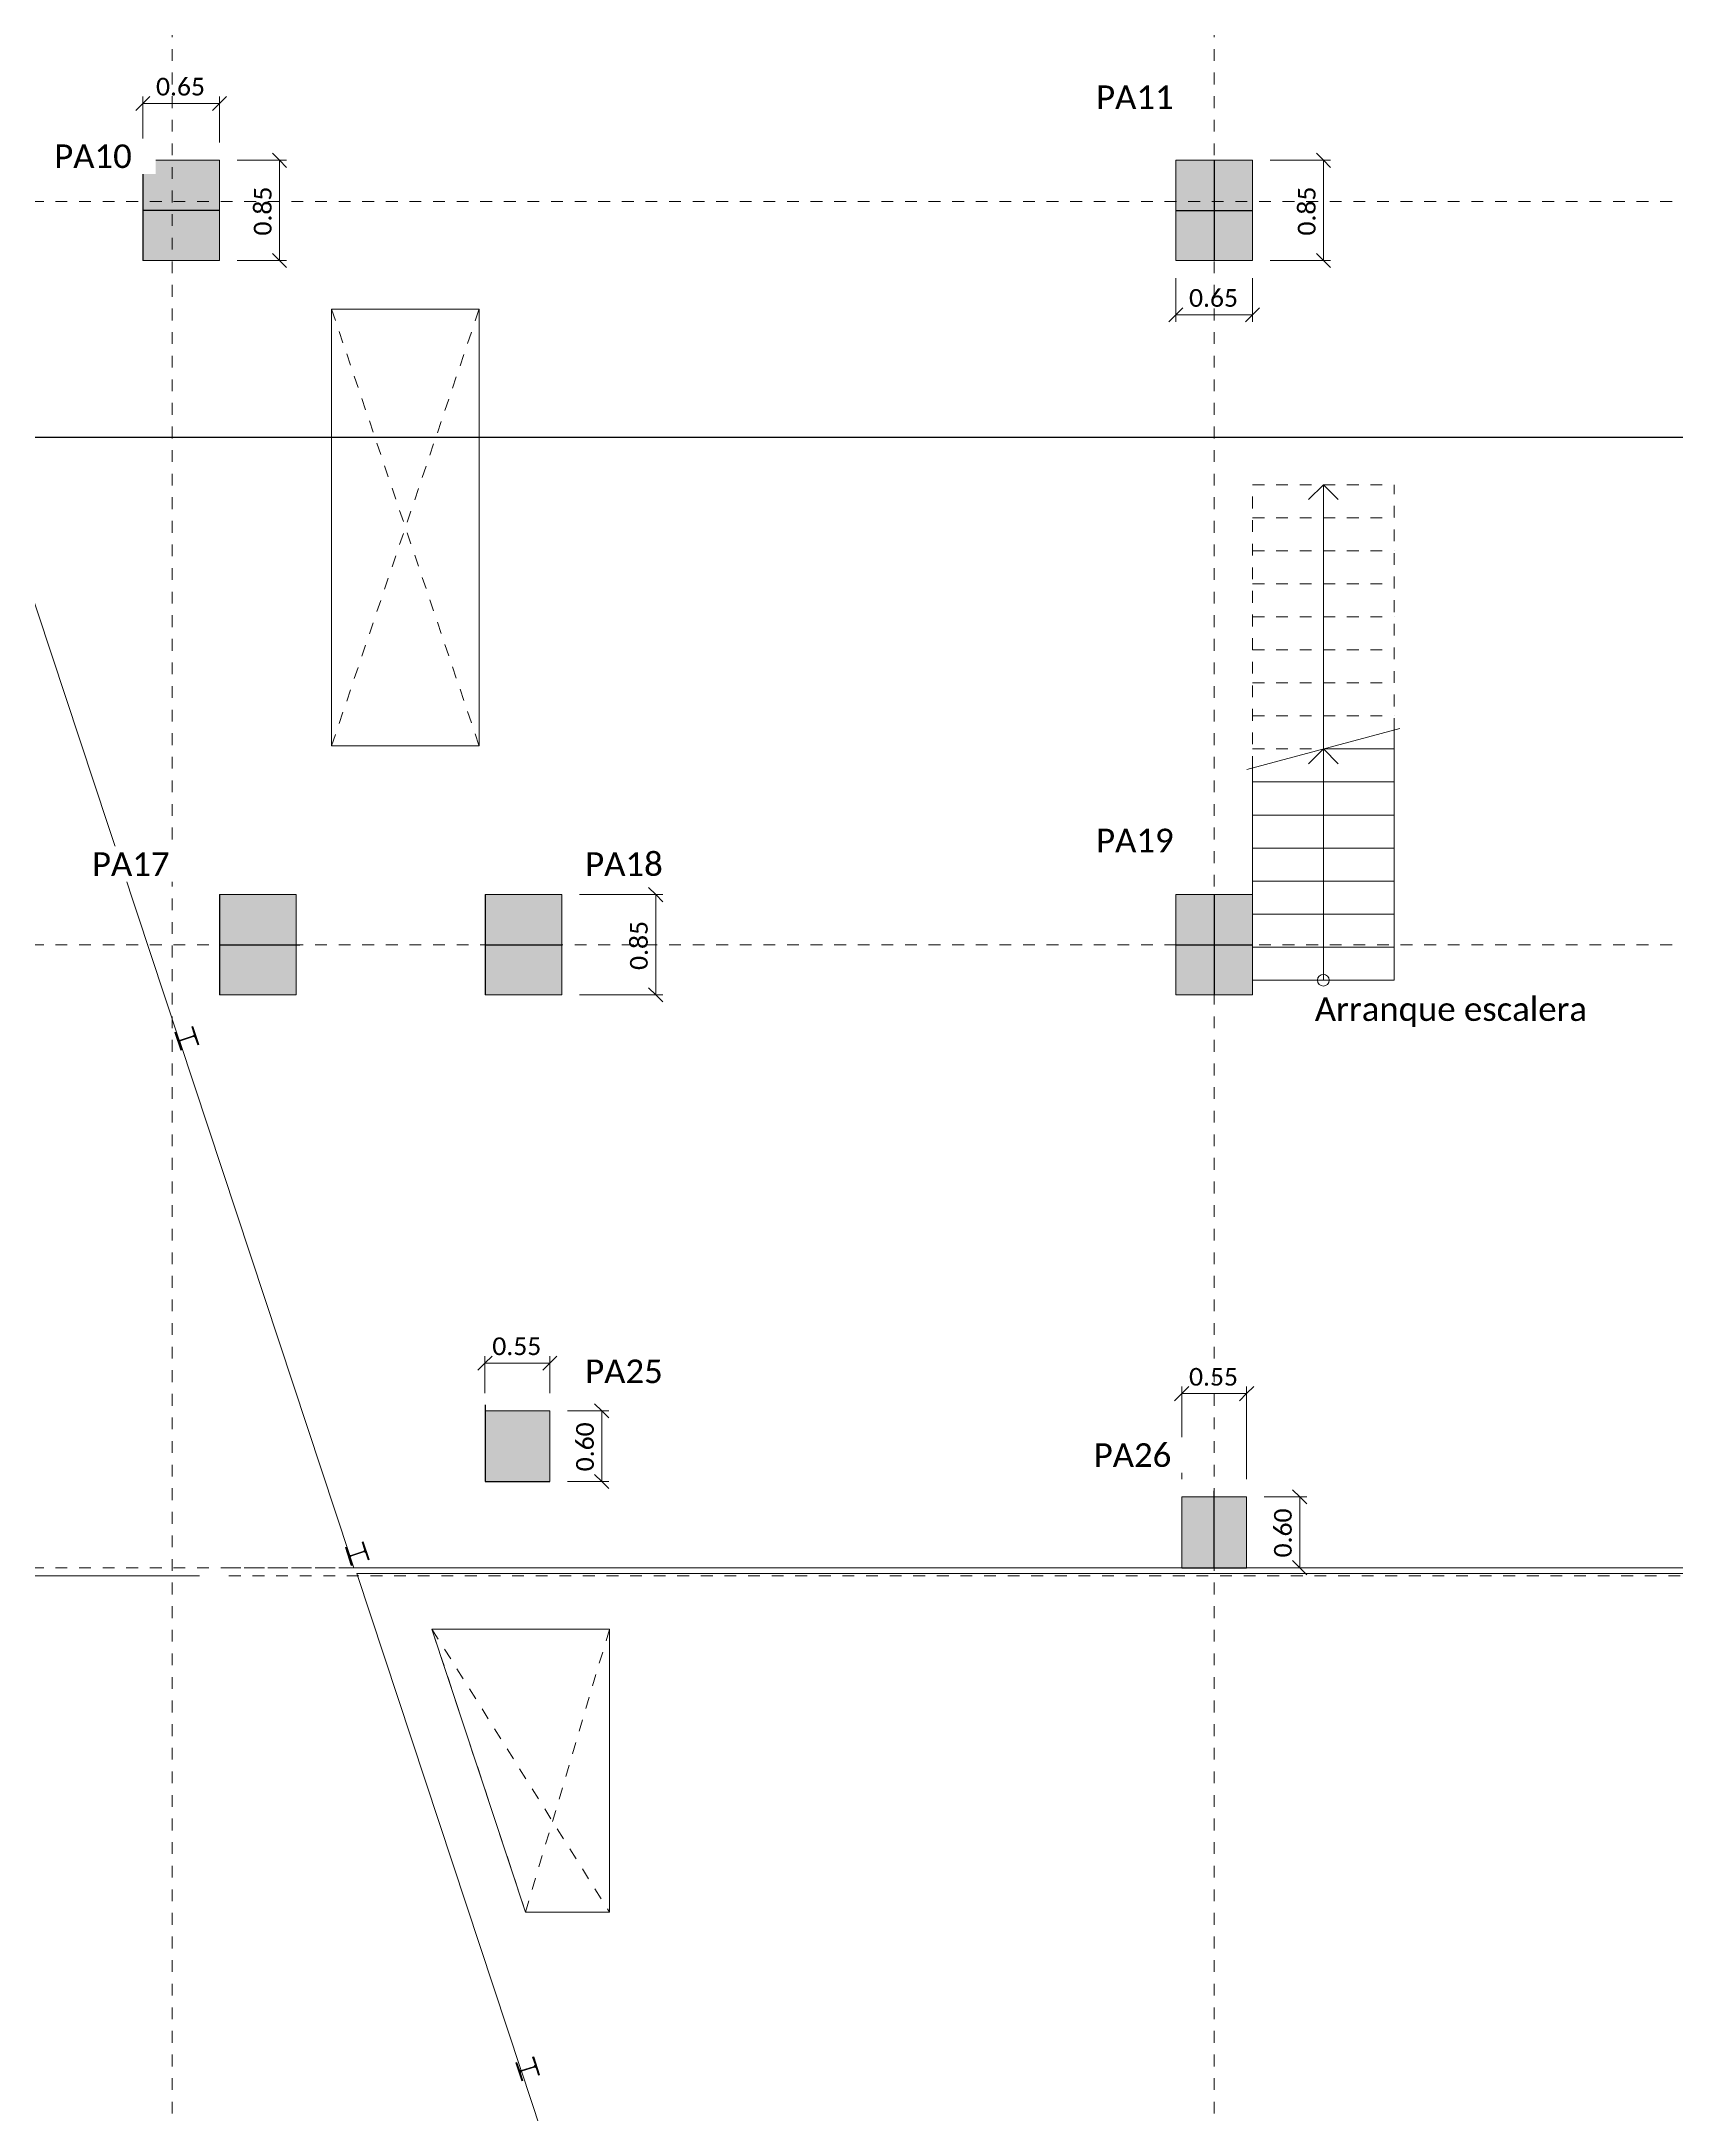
# Model space of a CAD drawing. Header units: millimetres. Extents: x -65 to 53, y -59 to 44.
# Drawn here: x -48.43 to -34.57, y 14.41 to 31.99 of the extents above; entities that cross this region are included whole.
import ezdxf

# ---------------------------------------------------------------- set-up
doc = ezdxf.new("R2010")
doc.units = ezdxf.units.MM
doc.linetypes.add('Trazo general', pattern=[0.001875, 0.00125, -0.000625])
for name, color, linetype, lineweight, true_color in [('0-AR-TXT-2', 5, 'Continuous', 5, 0x0000ff), ('00-AUX-5', 7, 'Continuous', 25, 0xff8000), ('00-AUX-6', 5, 'Trazo general', 5, 0x0000ff), ('1-AR-PILARES-1', 7, 'Continuous', 5, 0xc0c0c0), ('CS-COTAS-1', 7, 'Continuous', 5, 0x544282), ('REJILLA-2', 7, 'Trazo general', 5, 0x008080)]:
    doc.layers.add(name, color=color, linetype=linetype, lineweight=lineweight, true_color=true_color)
for name, color, linetype, lineweight in [('0-AUX', 7, 'Continuous', 5), ('00-AUX-1', 7, 'Trazo general', 5), ('1-AR-ESCALERA', 7, 'Continuous', 5), ('1-AR-ESCALERA-1', 7, 'Trazo general', 5), ('1-AR-PILARES', 7, 'Continuous', 5), ('1-AR-VISTA', 7, 'Continuous', 5), ('CS-COTAS-100', 7, 'Continuous', 5)]:
    doc.layers.add(name, color=color, linetype=linetype, lineweight=lineweight)
doc.layers.add('EJES DE REPLANTEO', color=30, linetype='Continuous')
doc.styles.add('Calibri', font='calibri.ttf', dxfattribs={"height": 0.2})
doc.styles.add('Calibri_1', font='calibri.ttf', dxfattribs={"height": 0.15})
doc.dimstyles.new('AIC_replanteo', dxfattribs={"dimscale": 0.3048, "dimtxt": 0.176602, "dimasz": 0.393701, "dimexe": 0.19685, "dimexo": 0.492126, "dimgap": 0.032808, "dimtad": 1, "dimrnd": 0.01, "dimzin": 0, "dimdsep": 46, "dimtxsty": 'Calibri_1', "dimblk1": 'OBLIQUE', "dimblk2": 'OBLIQUE', "dimsah": 1, "dimcen": 0.09, "dimazin": 0, "dimtfac": 1, "dimtdec": 4, "dimtix": 1, "dimtmove": 0, "dimatfit": 3, "dimfxl": 1, "dimtvp": 1, "dimtolj": 1, "dimtzin": 0, "dimarcsym": 2})

# ---------------------------------------------------------------- blocks, each defined once
blk = doc.blocks.new('Metálico - HEB - HEB 160-12914162-Planta baja - forjado 03- STR')
at = {"layer": '1-AR-PILARES-1'}
blk.add_hatch(color=256, dxfattribs=at).paths.add_polyline_path([(0.08, -0.08), (0.08, -0.07), (0.015, -0.07), (0.007, -0.066), (0.003, -0.058), (0.003, 0.058), (0.007, 0.066), (0.015, 0.07), (0.08, 0.07), (0.08, 0.08), (-0.08, 0.08), (-0.08, 0.07), (-0.015, 0.07), (-0.007, 0.066), (-0.003, 0.058), (-0.003, -0.058), (-0.007, -0.066), (-0.015, -0.07), (-0.08, -0.07), (-0.08, -0.08)])
at = {"layer": '1-AR-PILARES'}
for p, q in [((-0.08, 0.08), (-0.08, 0.07)), ((0.08, 0.08), (-0.08, 0.08)), ((-0.08, 0.07), (-0.015, 0.07)), ((-0.003, 0.058), (-0.003, -0.058)), ((0.003, -0.058), (0.003, 0.058)), ((0.015, 0.07), (0.08, 0.07)), ((0.08, 0.07), (0.08, 0.08)), ((-0.015, -0.07), (-0.08, -0.07)), ((-0.08, -0.07), (-0.08, -0.08)), ((-0.08, -0.08), (0.08, -0.08)), ((0.08, -0.07), (0.015, -0.07)), ((0.08, -0.08), (0.08, -0.07))]:
    blk.add_line(p, q, dxfattribs=at)
for centre, start, end in [((-0.015, 0.058), 0, 90), ((0.015, 0.058), 90, 180), ((-0.015, -0.058), 270, 0), ((0.015, -0.058), 180, 270)]:
    blk.add_arc(centre, 0.012, start, end, dxfattribs=at)
blk = doc.blocks.new('DIMBLOCK18-Planta baja - forjado 03- STR')
at = {"layer": 'CS-COTAS-100', "color": 187, "lineweight": 15, "true_color": 0x544282, "transparency": 16777216}
for p, q in [((-47.57, 31.459), (-47.63, 31.399)), ((-47.57, 31.459), (-47.51, 31.519)), ((-46.92, 31.459), (-46.98, 31.399)), ((-46.92, 31.459), (-46.86, 31.519))]:
    blk.add_line(p, q, dxfattribs=at)
at = {"layer": 'CS-COTAS-100', "color": 187, "true_color": 0x544282, "transparency": 16777216}
for p, q in [((-47.57, 31.459), (-47.57, 31.519)), ((-47.57, 31.459), (-46.92, 31.459)), ((-47.57, 31.459), (-47.57, 31.128)), ((-46.92, 31.459), (-46.92, 31.519)), ((-46.92, 31.459), (-46.92, 31.128))]:
    blk.add_line(p, q, dxfattribs=at)
at = {"layer": 'CS-COTAS-100', "color": 0, "transparency": 16777216, "insert": (-47.458, 31.677), "char_height": 0.15, "width": 0.5107, "attachment_point": 1, "line_spacing_factor": 1.158048, "style": 'Calibri_1'}
blk.add_mtext('0.65', dxfattribs=at)
blk = doc.blocks.new('_Oblique')
at = {"color": 0, "linetype": 'ByBlock', "lineweight": -2}
blk.add_line((-0.5, -0.5), (0.5, 0.5), dxfattribs=at)
blk = doc.blocks.new('DIMBLOCK19-Planta baja - forjado 03- STR')
at = {"layer": 'CS-COTAS-100', "color": 187, "true_color": 0x544282, "transparency": 16777216}
for p, q in [((-46.411, 30.978), (-46.77, 30.978)), ((-46.411, 30.978), (-46.411, 30.128)), ((-46.411, 30.978), (-46.351, 30.978)), ((-46.411, 30.128), (-46.77, 30.128)), ((-46.411, 30.128), (-46.351, 30.128))]:
    blk.add_line(p, q, dxfattribs=at)
at = {"layer": 'CS-COTAS-100', "color": 187, "lineweight": 15, "true_color": 0x544282, "transparency": 16777216}
for p, q in [((-46.411, 30.978), (-46.471, 31.038)), ((-46.411, 30.978), (-46.351, 30.918)), ((-46.411, 30.128), (-46.471, 30.188)), ((-46.411, 30.128), (-46.351, 30.068))]:
    blk.add_line(p, q, dxfattribs=at)
at = {"layer": 'CS-COTAS-100', "color": 0, "transparency": 16777216, "insert": (-46.629, 30.34), "char_height": 0.15, "width": 0.5107, "attachment_point": 1, "rotation": 90, "line_spacing_factor": 1.158048, "style": 'Calibri_1'}
blk.add_mtext('0.85', dxfattribs=at)
blk = doc.blocks.new('DIMBLOCK20-Planta baja - forjado 03- STR')
at = {"layer": 'CS-COTAS-100', "color": 187, "true_color": 0x544282, "transparency": 16777216}
for p, q in [((-37.563, 30.978), (-38.015, 30.978)), ((-37.563, 30.978), (-37.563, 30.128)), ((-37.563, 30.978), (-37.503, 30.978)), ((-37.563, 30.128), (-38.015, 30.128)), ((-37.563, 30.128), (-37.503, 30.128))]:
    blk.add_line(p, q, dxfattribs=at)
at = {"layer": 'CS-COTAS-100', "color": 187, "lineweight": 15, "true_color": 0x544282, "transparency": 16777216}
for p, q in [((-37.563, 30.978), (-37.623, 31.038)), ((-37.563, 30.978), (-37.503, 30.918)), ((-37.563, 30.128), (-37.623, 30.188)), ((-37.563, 30.128), (-37.503, 30.068))]:
    blk.add_line(p, q, dxfattribs=at)
at = {"layer": 'CS-COTAS-100', "color": 0, "transparency": 16777216, "insert": (-37.781, 30.34), "char_height": 0.15, "width": 0.5107, "attachment_point": 1, "rotation": 90, "line_spacing_factor": 1.158048, "style": 'Calibri_1'}
blk.add_mtext('0.85', dxfattribs=at)
blk = doc.blocks.new('DIMBLOCK21-Planta baja - forjado 03- STR')
at = {"layer": 'CS-COTAS-100', "color": 187, "true_color": 0x544282, "transparency": 16777216}
for p, q in [((-38.815, 29.668), (-38.815, 29.978)), ((-38.165, 29.668), (-38.165, 29.978)), ((-38.815, 29.668), (-38.165, 29.668)), ((-38.815, 29.668), (-38.815, 29.608)), ((-38.165, 29.668), (-38.165, 29.608))]:
    blk.add_line(p, q, dxfattribs=at)
at = {"layer": 'CS-COTAS-100', "color": 187, "lineweight": 15, "true_color": 0x544282, "transparency": 16777216}
for p, q in [((-38.815, 29.668), (-38.755, 29.728)), ((-38.165, 29.668), (-38.105, 29.728)), ((-38.815, 29.668), (-38.875, 29.608)), ((-38.165, 29.668), (-38.225, 29.608))]:
    blk.add_line(p, q, dxfattribs=at)
at = {"layer": 'CS-COTAS-100', "color": 0, "transparency": 16777216, "insert": (-38.703, 29.886), "char_height": 0.15, "width": 0.5107, "attachment_point": 1, "line_spacing_factor": 1.158048, "style": 'Calibri_1'}
blk.add_mtext('0.65', dxfattribs=at)
blk = doc.blocks.new('DIMBLOCK24-Planta baja - forjado 03- STR')
at = {"layer": 'CS-COTAS-100', "color": 187, "lineweight": 15, "true_color": 0x544282, "transparency": 16777216}
for p, q in [((-43.223, 24.753), (-43.283, 24.813)), ((-43.223, 24.753), (-43.163, 24.693)), ((-43.223, 23.903), (-43.283, 23.963)), ((-43.223, 23.903), (-43.163, 23.843))]:
    blk.add_line(p, q, dxfattribs=at)
at = {"layer": 'CS-COTAS-100', "color": 187, "true_color": 0x544282, "transparency": 16777216}
for p, q in [((-43.223, 24.753), (-43.87, 24.753)), ((-43.223, 23.903), (-43.223, 24.753)), ((-43.223, 24.753), (-43.163, 24.753)), ((-43.223, 23.903), (-43.87, 23.903)), ((-43.223, 23.903), (-43.163, 23.903))]:
    blk.add_line(p, q, dxfattribs=at)
at = {"layer": 'CS-COTAS-100', "color": 0, "transparency": 16777216, "insert": (-43.441, 24.115), "char_height": 0.15, "width": 0.5107, "attachment_point": 1, "rotation": 90, "line_spacing_factor": 1.158048, "style": 'Calibri_1'}
blk.add_mtext('0.85', dxfattribs=at)
blk = doc.blocks.new('DIMBLOCK33-Planta baja - forjado 03- STR')
at = {"layer": 'CS-COTAS-100', "color": 187, "lineweight": 15, "true_color": 0x544282, "transparency": 16777216}
for p, q in [((-43.681, 20.378), (-43.741, 20.438)), ((-43.681, 20.378), (-43.621, 20.318)), ((-43.681, 19.778), (-43.741, 19.838)), ((-43.681, 19.778), (-43.621, 19.718))]:
    blk.add_line(p, q, dxfattribs=at)
at = {"layer": 'CS-COTAS-100', "color": 187, "true_color": 0x544282, "transparency": 16777216}
for p, q in [((-43.681, 20.378), (-43.97, 20.378)), ((-43.681, 19.778), (-43.681, 20.378)), ((-43.681, 20.378), (-43.621, 20.378)), ((-43.681, 19.778), (-43.97, 19.778)), ((-43.681, 19.778), (-43.621, 19.778))]:
    blk.add_line(p, q, dxfattribs=at)
at = {"layer": 'CS-COTAS-100', "color": 0, "transparency": 16777216, "insert": (-43.898, 19.865), "char_height": 0.15, "width": 0.5107, "attachment_point": 1, "rotation": 90, "line_spacing_factor": 1.158048, "style": 'Calibri_1'}
blk.add_mtext('0.60', dxfattribs=at)
blk = doc.blocks.new('DIMBLOCK34-Planta baja - forjado 03- STR')
at = {"layer": 'CS-COTAS-100', "color": 187, "lineweight": 15, "true_color": 0x544282, "transparency": 16777216}
for p, q in [((-44.67, 20.782), (-44.73, 20.722)), ((-44.67, 20.782), (-44.61, 20.842)), ((-44.12, 20.782), (-44.18, 20.722)), ((-44.12, 20.782), (-44.06, 20.842))]:
    blk.add_line(p, q, dxfattribs=at)
at = {"layer": 'CS-COTAS-100', "color": 187, "true_color": 0x544282, "transparency": 16777216}
for p, q in [((-44.67, 20.782), (-44.67, 20.842)), ((-44.67, 20.782), (-44.12, 20.782)), ((-44.67, 20.782), (-44.67, 20.528)), ((-44.12, 20.782), (-44.12, 20.842)), ((-44.12, 20.782), (-44.12, 20.528))]:
    blk.add_line(p, q, dxfattribs=at)
at = {"layer": 'CS-COTAS-100', "color": 0, "transparency": 16777216, "insert": (-44.608, 21), "char_height": 0.15, "width": 0.5107, "attachment_point": 1, "line_spacing_factor": 1.158048, "style": 'Calibri_1'}
blk.add_mtext('0.55', dxfattribs=at)
blk = doc.blocks.new('DIMBLOCK35-Planta baja - forjado 03- STR')
at = {"layer": 'CS-COTAS-100', "color": 187, "lineweight": 15, "true_color": 0x544282, "transparency": 16777216}
for p, q in [((-38.765, 20.523), (-38.705, 20.583)), ((-38.215, 20.523), (-38.155, 20.583)), ((-38.765, 20.523), (-38.825, 20.463)), ((-38.215, 20.523), (-38.275, 20.463))]:
    blk.add_line(p, q, dxfattribs=at)
at = {"layer": 'CS-COTAS-100', "color": 187, "true_color": 0x544282, "transparency": 16777216}
for p, q in [((-38.765, 20.523), (-38.765, 20.583)), ((-38.215, 20.523), (-38.215, 20.583)), ((-38.765, 20.523), (-38.215, 20.523)), ((-38.765, 20.523), (-38.765, 19.798)), ((-38.215, 20.523), (-38.215, 19.798))]:
    blk.add_line(p, q, dxfattribs=at)
at = {"layer": 'CS-COTAS-100', "color": 0, "transparency": 16777216, "insert": (-38.703, 20.741), "char_height": 0.15, "width": 0.5107, "attachment_point": 1, "line_spacing_factor": 1.158048, "style": 'Calibri_1'}
blk.add_mtext('0.55', dxfattribs=at)
blk = doc.blocks.new('DIMBLOCK36-Planta baja - forjado 03- STR')
at = {"layer": 'CS-COTAS-100', "color": 187, "lineweight": 15, "true_color": 0x544282, "transparency": 16777216}
for p, q in [((-37.765, 19.648), (-37.825, 19.708)), ((-37.765, 19.648), (-37.705, 19.588)), ((-37.765, 19.048), (-37.825, 19.108)), ((-37.765, 19.048), (-37.705, 18.988))]:
    blk.add_line(p, q, dxfattribs=at)
at = {"layer": 'CS-COTAS-100', "color": 187, "true_color": 0x544282, "transparency": 16777216}
for p, q in [((-37.765, 19.648), (-38.065, 19.648)), ((-37.765, 19.648), (-37.765, 19.048)), ((-37.765, 19.648), (-37.705, 19.648)), ((-37.765, 19.048), (-38.065, 19.048)), ((-37.765, 19.048), (-37.705, 19.048))]:
    blk.add_line(p, q, dxfattribs=at)
at = {"layer": 'CS-COTAS-100', "color": 0, "transparency": 16777216, "insert": (-37.983, 19.135), "char_height": 0.15, "width": 0.5107, "attachment_point": 1, "rotation": 90, "line_spacing_factor": 1.158048, "style": 'Calibri_1'}
blk.add_mtext('0.60', dxfattribs=at)
blk = doc.blocks.new('DIMBLOCK77-Planta baja - forjado 03- STR')
at = {"layer": 'CS-COTAS-100', "color": 187, "lineweight": 15, "true_color": 0x544282, "transparency": 16777216}
for p, q in [((-50.067, 35.978), (-50.127, 36.038)), ((-50.067, 35.978), (-50.007, 35.918)), ((-50.067, 18.978), (-50.127, 19.038)), ((-50.067, 18.978), (-50.007, 18.918))]:
    blk.add_line(p, q, dxfattribs=at)
at = {"layer": 'CS-COTAS-100', "color": 187, "true_color": 0x544282, "transparency": 16777216}
for p, q in [((-50.067, 35.978), (-50.127, 35.978)), ((-50.067, 18.978), (-50.067, 35.978)), ((-50.067, 35.978), (-50.002, 35.978)), ((-50.067, 18.978), (-50.127, 18.978)), ((-50.067, 18.978), (-47.09, 18.978))]:
    blk.add_line(p, q, dxfattribs=at)
at = {"layer": 'CS-COTAS-100', "color": 0, "transparency": 16777216, "insert": (-50.285, 27.204), "char_height": 0.15, "width": 0.65661, "attachment_point": 1, "rotation": 90, "line_spacing_factor": 1.158048, "style": 'Calibri_1'}
blk.add_mtext('17.00', dxfattribs=at)

msp = doc.modelspace()

# ---------------------------------------------------------------- hatches: boundary and pattern name
at = {"layer": '1-AR-PILARES-1'}
for points in [[(-46.91992, 30.12799), (-46.91992, 30.97799), (-47.56992, 30.97799), (-47.56992, 30.12799)], [(-38.16492, 30.12799), (-38.16492, 30.97799), (-38.81492, 30.97799), (-38.81492, 30.12799)], [(-46.26992, 23.90299), (-46.26992, 24.75299), (-46.91992, 24.75299), (-46.91992, 23.90299)], [(-44.01992, 23.90299), (-44.01992, 24.75299), (-44.66992, 24.75299), (-44.66992, 23.90299)], [(-38.16492, 23.90299), (-38.16492, 24.75299), (-38.81492, 24.75299), (-38.81492, 23.90299)], [(-44.11992, 19.77799), (-44.11992, 20.37799), (-44.66992, 20.37799), (-44.66992, 19.77799)], [(-38.76492, 19.04799), (-38.21492, 19.04799), (-38.21492, 19.64799), (-38.76492, 19.64799)]]:
    msp.add_hatch(color=256, dxfattribs=at).paths.add_polyline_path(points)

# ---------------------------------------------------------------- linework, layer by layer
at = {"layer": '0-AUX'}
for p, q in [((-37.56492, 28.22799), (-37.68992, 28.10299)), ((-37.56492, 25.98799), (-37.56492, 28.22799)), ((-37.56492, 28.22799), (-37.43992, 28.10299)), ((-37.56492, 25.98799), (-37.68992, 25.86299)), ((-37.56492, 25.70799), (-37.56492, 25.98799)), ((-37.56492, 25.98799), (-37.43992, 25.86299)), ((-37.56492, 25.42799), (-37.56492, 25.70799)), ((-37.56492, 25.14799), (-37.56492, 25.42799)), ((-37.56492, 24.86799), (-37.56492, 25.14799)), ((-37.56492, 24.58799), (-37.56492, 24.86799)), ((-37.56492, 24.30799), (-37.56492, 24.58799)), ((-37.56492, 24.02799), (-37.56492, 24.30799))]:
    msp.add_line(p, q, dxfattribs=at)
msp.add_circle((-37.56492, 24.02799), 0.05, dxfattribs=at)
at = {"layer": '00-AUX-1'}
for p, q in [((-45.96992, 26.01549), (-45.96992, 29.71549)), ((-45.96992, 29.71549), (-44.71992, 29.71549)), ((-45.96992, 26.01549), (-44.71992, 29.71549)), ((-45.96992, 29.71549), (-44.71992, 26.01549)), ((-44.71992, 29.71549), (-44.71992, 26.01549)), ((-44.71992, 26.01549), (-45.96992, 26.01549)), ((-44.32648, 16.12799), (-45.12025, 18.52799)), ((-45.12025, 18.52799), (-43.61492, 18.52799)), ((-45.12025, 18.52799), (-43.61492, 16.12799)), ((-44.32648, 16.12799), (-43.61492, 18.52799)), ((-43.61492, 18.52799), (-43.61492, 16.12799)), ((-43.61492, 16.12799), (-44.32648, 16.12799))]:
    msp.add_line(p, q, dxfattribs=at)
at = {"layer": '00-AUX-5'}
for p, q in [((-47.56992, 30.97799), (-47.56992, 30.12799)), ((-38.48992, 30.97799), (-38.48992, 30.12799)), ((-46.91992, 30.55299), (-47.56992, 30.55299)), ((-38.81492, 30.55299), (-38.16492, 30.55299)), ((-46.91992, 24.75299), (-46.91992, 23.90299)), ((-44.66992, 24.75299), (-44.66992, 23.90299)), ((-38.48992, 24.75299), (-38.48992, 23.90299)), ((-46.91992, 24.32799), (-46.23992, 24.32799)), ((-44.66992, 24.32799), (-44.01992, 24.32799)), ((-38.81492, 24.32799), (-38.16492, 24.32799)), ((-44.66992, 20.42799), (-44.66992, 19.77799)), ((-44.66992, 19.77799), (-44.11992, 19.77799)), ((-38.48992, 19.04799), (-38.48992, 19.69799)), ((-38.76492, 19.04799), (-38.21492, 19.04799))]:
    msp.add_line(p, q, dxfattribs=at)
at = {"layer": '00-AUX-6'}
for p, q in [((26.26008, 19.04799), (-46.93992, 19.04799)), ((26.26008, 18.97799), (-46.93992, 18.97799))]:
    msp.add_line(p, q, dxfattribs=at)
at = {"layer": '1-AR-ESCALERA'}
for p, q in [((-36.91662, 26.1617), (-38.21322, 25.81428)), ((-36.96492, 24.02799), (-36.96492, 26.14876)), ((-37.56492, 25.98799), (-36.96492, 25.98799)), ((-38.16492, 24.75299), (-38.16492, 25.82722)), ((-38.16492, 25.70799), (-36.96492, 25.70799)), ((-38.16492, 25.42799), (-36.96492, 25.42799)), ((-38.16492, 25.14799), (-36.96492, 25.14799)), ((-38.16492, 24.86799), (-36.96492, 24.86799)), ((-38.16492, 24.58799), (-36.96492, 24.58799)), ((-38.16492, 24.30799), (-36.96492, 24.30799)), ((-38.16492, 24.02799), (-36.96492, 24.02799)), ((-38.16492, 24.02799), (-36.96492, 24.02799))]:
    msp.add_line(p, q, dxfattribs=at)
at = {"layer": '1-AR-ESCALERA-1'}
for p, q in [((-38.16492, 28.22799), (-36.96492, 28.22799)), ((-38.16492, 25.82722), (-38.16492, 28.22799)), ((-36.96492, 26.14876), (-36.96492, 28.22799)), ((-38.16492, 27.94799), (-36.96492, 27.94799)), ((-38.16492, 27.66799), (-36.96492, 27.66799)), ((-38.16492, 27.38799), (-36.96492, 27.38799)), ((-38.16492, 27.10799), (-36.96492, 27.10799)), ((-38.16492, 26.82799), (-36.96492, 26.82799)), ((-38.16492, 26.54799), (-36.96492, 26.54799)), ((-38.16492, 26.26799), (-36.96492, 26.26799)), ((-38.16492, 25.98799), (-37.56492, 25.98799))]:
    msp.add_line(p, q, dxfattribs=at)
at = {"layer": '1-AR-PILARES'}
for p, q in [((-47.56992, 30.97799), (-47.56992, 30.12799)), ((-46.91992, 30.97799), (-47.56992, 30.97799)), ((-46.91992, 30.12799), (-46.91992, 30.97799)), ((-38.16492, 30.97799), (-38.81492, 30.97799)), ((-38.81492, 30.97799), (-38.81492, 30.12799)), ((-38.16492, 30.12799), (-38.16492, 30.97799)), ((-47.56992, 30.12799), (-46.91992, 30.12799)), ((-38.81492, 30.12799), (-38.16492, 30.12799)), ((-46.91992, 24.75299), (-46.91992, 23.90299)), ((-46.26992, 24.75299), (-46.91992, 24.75299)), ((-46.26992, 23.90299), (-46.26992, 24.75299)), ((-44.66992, 24.75299), (-44.66992, 23.90299)), ((-44.01992, 24.75299), (-44.66992, 24.75299)), ((-44.01992, 23.90299), (-44.01992, 24.75299)), ((-38.81492, 24.75299), (-38.81492, 23.90299)), ((-38.16492, 24.75299), (-38.81492, 24.75299)), ((-38.16492, 23.90299), (-38.16492, 24.75299)), ((-46.91992, 23.90299), (-46.26992, 23.90299)), ((-44.66992, 23.90299), (-44.01992, 23.90299)), ((-38.81492, 23.90299), (-38.16492, 23.90299)), ((-44.11992, 20.37799), (-44.66992, 20.37799)), ((-44.66992, 20.37799), (-44.66992, 19.77799)), ((-44.11992, 19.77799), (-44.11992, 20.37799)), ((-44.66992, 19.77799), (-44.11992, 19.77799)), ((-38.21492, 19.64799), (-38.76492, 19.64799)), ((-38.76492, 19.64799), (-38.76492, 19.04799)), ((-38.21492, 19.04799), (-38.21492, 19.64799)), ((-38.76492, 19.04799), (-38.21492, 19.04799))]:
    msp.add_line(p, q, dxfattribs=at)
at = {"layer": '1-AR-VISTA'}
for p, q in [((-45.96992, 29.71549), (-44.71992, 29.71549)), ((-45.96992, 26.01549), (-45.96992, 29.71549)), ((-44.71992, 29.71549), (-44.71992, 26.01549)), ((-47.26067, 23.51976), (-48.7013, 27.87555)), ((-44.71992, 26.01549), (-45.96992, 26.01549)), ((-45.81623, 19.15243), (-47.25685, 23.50822)), ((-45.78169, 19.04799), (-45.81241, 19.14088)), ((-38.76492, 19.04799), (-45.78169, 19.04799)), ((-45.75716, 18.99799), (23.16008, 18.99799)), ((-44.36361, 14.78455), (-45.75716, 18.99799)), ((-27.35992, 19.04799), (-38.21492, 19.04799)), ((-43.61492, 18.52799), (-45.12025, 18.52799)), ((-45.12025, 18.52799), (-44.32648, 16.12799)), ((-43.61492, 16.12799), (-43.61492, 18.52799)), ((-44.32648, 16.12799), (-43.61492, 16.12799)), ((-42.91917, 10.41721), (-44.36173, 14.77886))]:
    msp.add_line(p, q, dxfattribs=at)
at = {"layer": 'EJES DE REPLANTEO'}
msp.add_line((46.39647, 28.62799), (-61.83797, 28.62799), dxfattribs=at)
at = {"layer": 'REJILLA-2'}
for p, q in [((-47.31992, -55.77901), (-47.31992, 40.60006)), ((-38.48992, -55.77901), (-38.48992, 40.60006)), ((-61.70992, 30.62799), (48.77676, 30.62799)), ((-61.70992, 24.32799), (48.77676, 24.32799)), ((-61.70992, 19.04799), (48.77676, 19.04799))]:
    msp.add_line(p, q, dxfattribs=at)

# ---------------------------------------------------------------- block references
at = {"layer": '1-AR-PILARES', "rotation": 288.3010095347399}
for p in [(-47.19664, 23.53453), (-45.7522, 19.1672), (-44.30775, 14.79987)]:
    msp.add_blockref('Metálico - HEB - HEB 160-12914162-Planta baja - forjado 03- STR', p, dxfattribs=at)

# ---------------------------------------------------------------- texts
at = {"layer": '0-AR-TXT-2', "char_height": 0.2, "width": 0.8097044, "attachment_point": 1, "style": 'Calibri', "bg_fill": 3, "box_fill_scale": 1.25, "bg_fill_color": 256, "bg_fill_true_color": 13158600, "bg_fill_transparency": 0}
for s, insert in [('PA11', (-39.49086, 31.6123)), ('PA19', (-39.49086, 25.3123)), ('PA25', (-43.82086, 20.8123))]:
    msp.add_mtext(s, dxfattribs=dict(at, insert=insert))

# ---------------------------------------------------------------- dimensions: what is measured, and where the dimension line sits
at = {"layer": 'CS-COTAS-1'}
for base, p1, p2, override, picture, middle in [((-46.91992, 31.45948), (-47.56992, 30.97799), (-46.91992, 30.97799), {"dimpost": '<>', "dimfxl": 0.65}, 'DIMBLOCK18-Planta baja - forjado 03- STR', (-47.24492, 31.54633)), ((-38.16492, 29.66773), (-38.81492, 30.12799), (-38.16492, 30.12799), {"dimpost": '<>', "dimfxl": 0.65}, 'DIMBLOCK21-Planta baja - forjado 03- STR', (-38.48992, 29.75458)), ((-44.11992, 20.78207), (-44.66992, 20.37799), (-44.11992, 20.37799), {"dimpost": '<>', "dimfxl": 0.55}, 'DIMBLOCK34-Planta baja - forjado 03- STR', (-44.39492, 20.86892)), ((-38.21492, 20.52325), (-38.76492, 19.64799), (-38.21492, 19.64799), {"dimpost": '<>', "dimfxl": 0.55}, 'DIMBLOCK35-Planta baja - forjado 03- STR', (-38.48992, 20.6101))]:
    dim = msp.add_linear_dim(base=base, p1=p1, p2=p2, dimstyle='AIC_replanteo', override=override, dxfattribs=at)
    dim.commit()
    dim.dimension.update_dxf_attribs({"geometry": picture, "text_midpoint": middle})
for base, p1, p2, override, picture, middle in [((-46.41134, 30.12799), (-46.91992, 30.97799), (-46.91992, 30.12799), {"dimpost": '<>', "dimfxl": 0.85}, 'DIMBLOCK19-Planta baja - forjado 03- STR', (-46.49819, 30.55299)), ((-37.56277, 30.12799), (-38.16492, 30.97799), (-38.16492, 30.12799), {"dimpost": '<>', "dimfxl": 0.85}, 'DIMBLOCK20-Planta baja - forjado 03- STR', (-37.64962, 30.55299)), ((-43.22319, 24.75299), (-44.01992, 23.90299), (-44.01992, 24.75299), {"dimpost": '<>', "dimfxl": 0.85}, 'DIMBLOCK24-Planta baja - forjado 03- STR', (-43.31003, 24.32799)), ((-43.68052, 20.37799), (-44.11992, 19.77799), (-44.11992, 20.37799), {"dimpost": '<>', "dimfxl": 0.6}, 'DIMBLOCK33-Planta baja - forjado 03- STR', (-43.76737, 20.07799)), ((-37.76497, 19.04799), (-38.21492, 19.64799), (-38.21492, 19.04799), {"dimpost": '<>', "dimfxl": 0.6}, 'DIMBLOCK36-Planta baja - forjado 03- STR', (-37.85182, 19.34799))]:
    dim = msp.add_linear_dim(base=base, p1=p1, p2=p2, angle=90, dimstyle='AIC_replanteo', override=override, dxfattribs=at)
    dim.commit()
    dim.dimension.update_dxf_attribs({"geometry": picture, "text_midpoint": middle})

# ---------------------------------------------------------------- next in the draw order: texts
at = {"layer": '0-AR-TXT-2', "char_height": 0.2, "attachment_point": 1, "style": 'Calibri', "bg_fill": 3, "box_fill_scale": 1.25, "bg_fill_color": 256, "bg_fill_true_color": 13158600, "bg_fill_transparency": 0}
for s, insert, width in [('PA10', (-48.32086, 31.1123), 0.8097044), ('PA17', (-48.00086, 25.1123), 0.8097044), ('PA18', (-43.82086, 25.1123), 0.8097044), ('Arranque escalera', (-37.63718, 23.8826), 2.8540075), ('PA26', (-39.51086, 20.1023), 0.8097044)]:
    msp.add_mtext(s, dxfattribs=dict(at, insert=insert, width=width))

# ---------------------------------------------------------------- next in the draw order: dimensions: what is measured, and where the dimension line sits
at = {"layer": 'CS-COTAS-1'}
dim = msp.add_linear_dim(base=(-50.06692, 35.97799), p1=(-46.93992, 18.97799), p2=(-50.15177, 35.97799), angle=90, dimstyle='AIC_replanteo', override={"dimpost": '<>', "dimfxl": 17.300751}, dxfattribs=at)
dim.commit()
dim.dimension.update_dxf_attribs({"geometry": 'DIMBLOCK77-Planta baja - forjado 03- STR', "text_midpoint": (-50.15376, 27.47799)})

doc.saveas('drawing.dxf')
